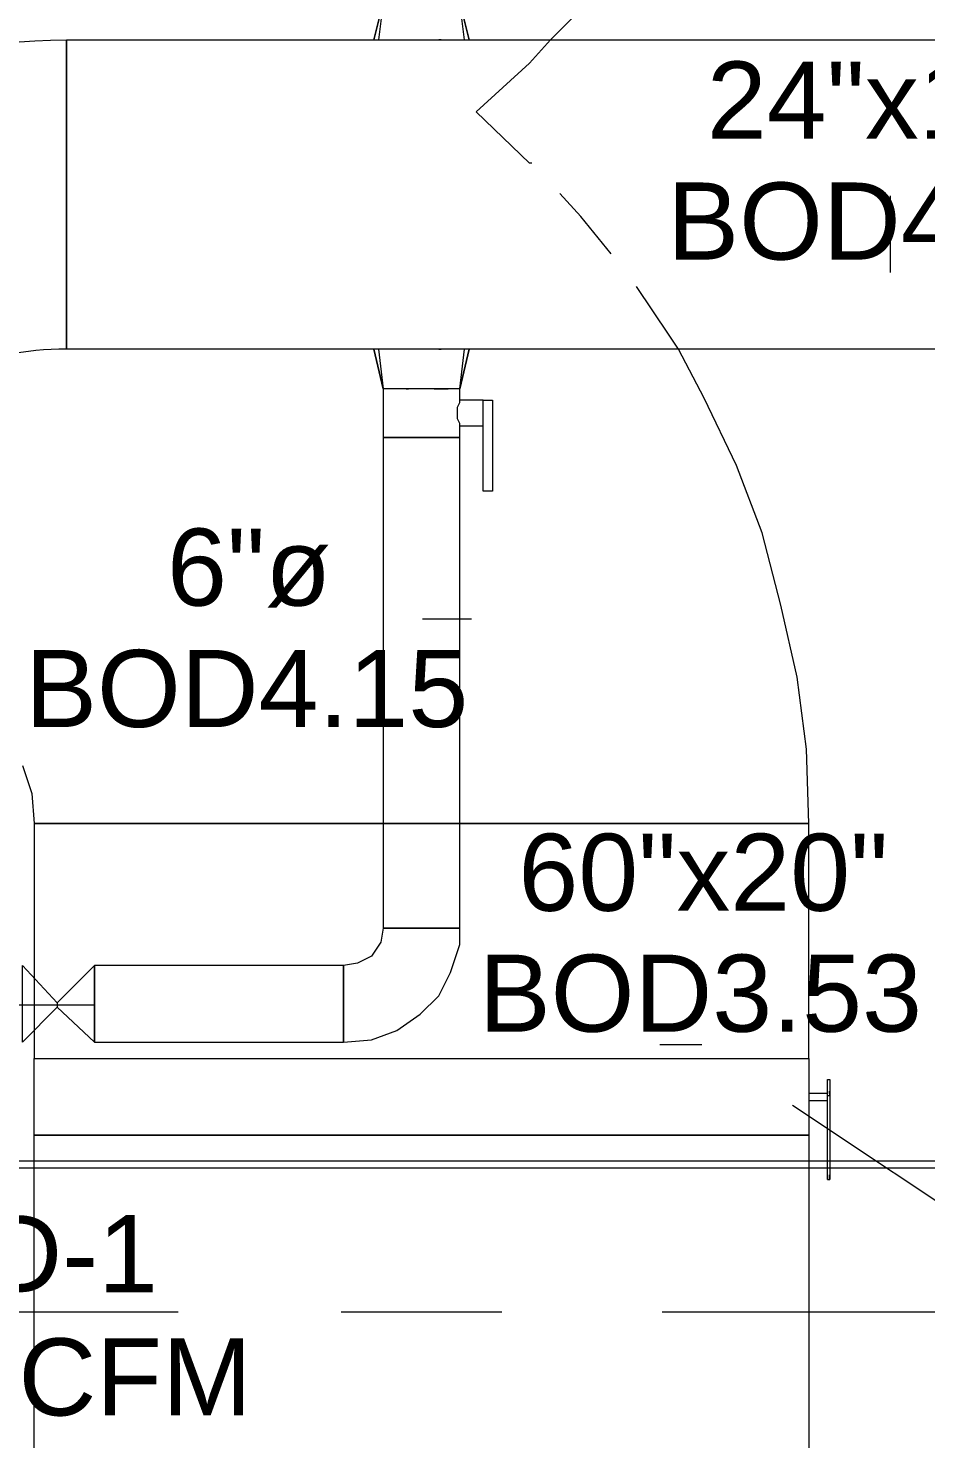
# Model space of a CAD drawing. Header units: metres. Extents: x -2 to 237, y -8 to 52.
# Drawn here: x 18.557 to 20.325, y 22.906 to 25.685 of the extents above; entities that cross this region are included whole.
import ezdxf

# ---------------------------------------------------------------- set-up
doc = ezdxf.new("R2010")
doc.units = ezdxf.units.M
doc.layers.add('HVAC - Ductos', color=5, linetype='Continuous', lineweight=0)
doc.layers.add('PDF2_Text', color=7, linetype='Continuous', lineweight=0)
doc.layers.add('PDF2_Geometry', color=7, linetype='Continuous', lineweight=0, true_color=0xaaaaaa)
doc.styles.add('PDF Helvetica', font='')
doc.styles.get('PDF Helvetica').set_extended_font_data('Helvetica')

msp = doc.modelspace()

# ---------------------------------------------------------------- linework, layer by layer
at = {"layer": 'HVAC - Ductos', "lineweight": 0}
for points in [[(19.2374, 25.662), (19.2558, 25.7353), (19.2374, 25.662), (19.242, 25.662), (19.2466, 25.662), (19.2558, 25.662)], [(19.2558, 25.7353), (19.2466, 25.662)], [(19.4253, 25.662), (19.4069, 25.7353), (19.4253, 25.662)], [(19.4161, 25.662), (19.4069, 25.7353)], [(19.5857, 25.662), (19.6452, 25.7216)], [(19.2374, 25.662), (19.2374, 25.662)], [(19.2512, 25.662), (19.2512, 25.662)], [(19.2604, 25.662), (19.2786, 25.662)], [(19.2832, 25.662), (19.2878, 25.662), (19.297, 25.662), (19.3108, 25.662), (19.3153, 25.662), (19.3199, 25.662), (19.3428, 25.662), (19.3474, 25.662), (19.352, 25.662), (19.3657, 25.662), (19.3749, 25.662), (19.3795, 25.662), (19.3841, 25.662), (19.4024, 25.662)], [(19.3703, 25.662), (19.3657, 25.662)], [(19.4069, 25.662), (19.4161, 25.662), (19.4207, 25.662), (19.4253, 25.662)], [(19.4253, 25.662), (19.4253, 25.662)], [(19.549, 25.4192), (19.5444, 25.4192), (19.439, 25.5199), (19.5444, 25.6162), (19.5857, 25.662)], [(19.7048, 25.2405), (19.6452, 25.3138), (19.604, 25.3596)], [(20.2546, 25.355), (20.2546, 25.2038)], [(19.8376, 25.0526), (19.8193, 25.0801), (19.7552, 25.1764)], [(18.5456, 24.2325), (18.5639, 24.1776), (18.5685, 24.118), (19.2558, 24.118), (18.5685, 24.118), (18.5685, 23.6553), (20.0942, 23.6553), (20.0942, 24.118), (19.4069, 24.118), (20.0942, 24.118), (20.0896, 24.2646), (20.0713, 24.4066), (20.0393, 24.5486), (20.0026, 24.6907), (19.9522, 24.8236), (19.888, 24.9564), (19.8376, 25.0526)], [(19.2558, 25.0526), (19.2466, 25.0526), (19.242, 25.0526), (19.2374, 25.0526)], [(19.2374, 25.0526), (19.2558, 24.9747), (19.2374, 25.0526)], [(19.2374, 25.0526), (19.2374, 25.0526)], [(19.2466, 25.0526), (19.2558, 24.9747)], [(19.2512, 25.0526), (19.2512, 25.0526)], [(19.4253, 25.0526), (19.4069, 24.9747), (19.4024, 24.9747), (19.3978, 24.9747), (19.3841, 24.9747), (19.3703, 24.9747), (19.352, 24.9747), (19.3337, 24.9747), (19.3108, 24.9747), (19.2924, 24.9747), (19.2786, 24.9747), (19.2649, 24.9747), (19.2604, 24.9747), (19.2558, 24.9747), (19.2558, 24.8785), (19.2649, 24.8785), (19.2786, 24.8785), (19.2924, 24.8785), (19.3108, 24.8785), (19.3337, 24.8785), (19.352, 24.8785), (19.3703, 24.8785), (19.3841, 24.8785), (19.3978, 24.8785), (19.4069, 24.8785), (19.3978, 24.8785), (19.3841, 24.8785), (19.3703, 24.8785), (19.352, 24.8785), (19.3337, 24.8785), (19.3108, 24.8785), (19.2924, 24.8785), (19.2786, 24.8785), (19.2649, 24.8785), (19.2558, 24.8785), (19.2558, 23.9118), (19.2649, 23.9118), (19.2786, 23.9118), (19.2924, 23.9118), (19.3108, 23.9118), (19.3337, 23.9118), (19.352, 23.9118), (19.3703, 23.9118), (19.3841, 23.9118), (19.3978, 23.9118), (19.4069, 23.9118), (19.4069, 24.8785), (19.4069, 24.9015), (19.4528, 24.9015), (19.4528, 24.9061), (19.4528, 24.9152), (19.4528, 24.9198), (19.4528, 24.9243), (19.4528, 24.9335), (19.4528, 24.9381), (19.4528, 24.9427), (19.4528, 24.9473), (19.4528, 24.9519), (19.4069, 24.9519), (19.4069, 24.9747), (19.4161, 25.0526)], [(19.2786, 25.0526), (19.2604, 25.0526)], [(19.4024, 25.0526), (19.3841, 25.0526), (19.3795, 25.0526), (19.3749, 25.0526), (19.3657, 25.0526), (19.352, 25.0526), (19.3474, 25.0526), (19.3428, 25.0526), (19.3199, 25.0526), (19.3153, 25.0526), (19.3108, 25.0526), (19.297, 25.0526), (19.2878, 25.0526), (19.2832, 25.0526)], [(19.3657, 25.0526), (19.3703, 25.0526)], [(19.4069, 24.9747), (19.4253, 25.0526), (19.4207, 25.0526), (19.4161, 25.0526), (19.4069, 25.0526)], [(19.4253, 25.0526), (19.4253, 25.0526)], [(19.2604, 24.9747), (19.2604, 24.9747)], [(19.2604, 24.9747), (19.2604, 24.9747)], [(19.4069, 24.9015), (19.4069, 24.9061), (19.4024, 24.9152), (19.4024, 24.9198), (19.4024, 24.9289), (19.4024, 24.9381), (19.4069, 24.9473), (19.4069, 24.9519)], [(19.3337, 24.5212), (19.4299, 24.5212)], [(18.6143, 23.7561), (18.5456, 23.6873), (18.5456, 23.8385), (18.6143, 23.7652), (18.6143, 23.7561), (18.6876, 23.6873), (19.1779, 23.6873), (19.1779, 23.6965), (19.1779, 23.7056), (19.1779, 23.7239), (19.1779, 23.7423), (19.1779, 23.7606), (19.1779, 23.7789), (19.1779, 23.7973), (19.1779, 23.8156), (19.1779, 23.8293), (19.1779, 23.8339), (19.1779, 23.8385), (18.6876, 23.8385), (18.6876, 23.6873), (18.6876, 23.8385), (18.6143, 23.7652)], [(18.6876, 23.7606), (18.5594, 23.7606), (18.4402, 23.7606), (18.3211, 23.7606), (18.2111, 23.7606), (18.1104, 23.7606), (18.0233, 23.7606), (17.9637, 23.7606)], [(19.801, 23.6827), (19.8835, 23.6827)], [(20.0621, 23.5636), (20.4608, 23.2979)]]:
    msp.add_lwpolyline(points, dxfattribs=at)
msp.add_lwpolyline([(18.6326, 25.662), (18.6326, 25.0526, 0.417543), (18.0233, 24.4433), (17.4139, 24.4433, -0.41354)], format="xyb", close=True, dxfattribs=at)
for points in [[(18.6326, 25.662), (21.0839, 25.662), (21.0839, 25.0526), (18.6326, 25.0526)], [(19.3016, 24.9747), (19.3062, 24.9747)], [(19.3566, 24.9747), (19.3611, 24.9747), (19.3841, 24.9747), (19.3611, 24.9747)], [(19.4711, 24.7732), (19.4528, 24.7732), (19.4528, 24.9519), (19.4711, 24.9519)], [(19.4069, 24.118), (19.2558, 24.118)], [(19.4069, 23.9118), (19.3978, 23.9118), (19.3841, 23.9118), (19.3703, 23.9118), (19.352, 23.9118), (19.3337, 23.9118), (19.3108, 23.9118), (19.2924, 23.9118), (19.2786, 23.9118), (19.2649, 23.9118), (19.2558, 23.9118), (19.2512, 23.8843), (19.2328, 23.8568), (19.2054, 23.8431), (19.1779, 23.8385), (19.1779, 23.8339), (19.1779, 23.8293), (19.1779, 23.8156), (19.1779, 23.7973), (19.1779, 23.7789), (19.1779, 23.7606), (19.1779, 23.7423), (19.1779, 23.7239), (19.1779, 23.7056), (19.1779, 23.6965), (19.1779, 23.6873), (19.2328, 23.6919), (19.2832, 23.7102), (19.3291, 23.7423), (19.3657, 23.7789), (19.3886, 23.8247), (19.4069, 23.8797)], [(18.6876, 23.8385), (18.6876, 23.8339), (18.6876, 23.8293), (18.6876, 23.8156), (18.6876, 23.7973), (18.6876, 23.7789), (18.6876, 23.7606), (18.6876, 23.7423), (18.6876, 23.7239), (18.6876, 23.7056), (18.6876, 23.6965), (18.6876, 23.6873), (18.6876, 23.6965), (18.6876, 23.7056), (18.6876, 23.7239), (18.6876, 23.7423), (18.6876, 23.7606), (18.6876, 23.7789), (18.6876, 23.7973), (18.6876, 23.8156), (18.6876, 23.8293), (18.6876, 23.8339)], [(20.0942, 23.504), (20.0942, 21.5935), (18.5685, 21.5935), (18.5685, 23.504)]]:
    msp.add_lwpolyline(points, close=True, dxfattribs=at)
at = {"layer": 'PDF2_Geometry', "lineweight": 0}
for points in [[(17.0382, 27.1144), (17.0382, 23.4399), (17.0566, 23.4399), (20.4653, 23.4399), (20.4653, 22.8214), (20.4653, 23.4399), (20.4653, 22.8122), (20.4653, 23.4399)], [(20.4699, 24.9701), (20.4699, 27.1144), (17.0566, 27.1144), (17.0566, 23.4536), (20.4653, 23.4536), (20.4653, 24.9747), (20.4653, 23.4536), (20.4653, 24.9747), (20.4653, 23.4536)], [(18.8526, 23.1558), (17.5834, 23.1558)], [(19.4895, 23.1558), (19.1733, 23.1558)], [(21.0747, 23.1558), (19.8056, 23.1558)]]:
    msp.add_lwpolyline(points, dxfattribs=at)
at = {"layer": 'PDF2_Geometry', "color": 5, "lineweight": 0}
for points in [[(20.0942, 23.6553), (20.0942, 23.504), (18.5685, 23.504), (18.5685, 23.6553)], [(20.1355, 23.5819), (20.1355, 23.5865), (20.1355, 23.5911), (20.1355, 23.5865)]]:
    msp.add_lwpolyline(points, close=True, dxfattribs=at)
for points in [[(20.1309, 23.4261), (20.1309, 23.4216), (20.1309, 23.417), (20.1309, 23.4216), (20.1309, 23.4261), (20.1309, 23.5819), (20.1309, 23.614), (20.1355, 23.614), (20.1355, 23.5819), (20.1309, 23.5819), (20.1309, 23.5865), (20.1309, 23.5911), (20.1309, 23.5865), (20.0942, 23.5865)], [(20.0942, 23.5728), (20.1309, 23.5728)], [(20.1355, 23.5819), (20.1355, 23.4261), (20.1355, 23.4216), (20.1355, 23.417), (20.1355, 23.4216), (20.1355, 23.4261)], [(20.1309, 23.417), (20.1309, 23.417)], [(20.1309, 23.417), (20.1355, 23.417)], [(20.1355, 23.417), (20.1355, 23.417)]]:
    msp.add_lwpolyline(points, dxfattribs=at)

# ---------------------------------------------------------------- texts
at = {"layer": 'PDF2_Text', "lineweight": 0, "char_height": 0.1519, "attachment_point": 4, "style": 'PDF Helvetica'}
for s, insert in [('24"x10"', (19.8934, 25.5423)), ('BOD4.09', (19.8156, 25.304)), ('6"ø', (18.8304, 24.6213)), ('BOD4.15', (18.5509, 24.3831)), ('60"x20"', (19.5223, 24.0211)), ('BOD3.53', (19.4444, 23.7829)), ('CD-1', (18.3173, 23.2697)), ('100 CFM', (18.1248, 23.0269))]:
    msp.add_mtext(s, dxfattribs=dict(at, insert=insert))

doc.saveas('drawing.dxf')
